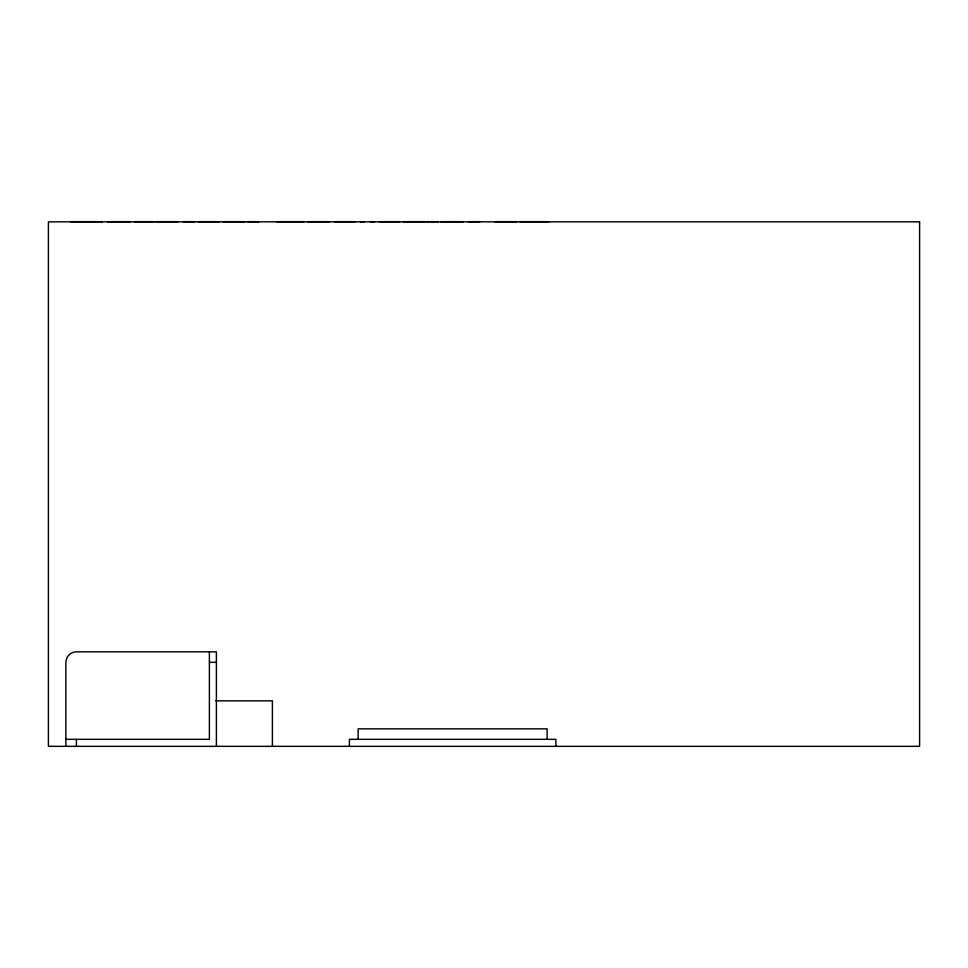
<?xml version="1.0" encoding="UTF-8"?>
<svg xmlns="http://www.w3.org/2000/svg" width="968" height="968" viewBox="0 0 968 968"><rect width="100%" height="100%" fill="white"/><g stroke="black" fill="none" stroke-linecap="round" stroke-linejoin="round"><path stroke-width="1.45" d="M70.628 221.66L102.378 221.66M107.533 221.66L130.377 221.66M134.262 221.66L154.275 221.66M156.078 221.66L178.136 221.66M183.23 221.66L194.979 221.66M198.186 221.66L219.446 221.66M222.531 221.66L245.037 221.66M247.409 221.66L258.637 221.66M276.606 221.66L304.121 221.66M307.522 221.66L329.568 221.66M334.238 221.66L355.498 221.66M360.35 221.66L364.416 221.66M370.502 221.66L374.628 221.66M379.117 221.66L399.784 221.66M402.724 221.66L425.557 221.66M427.069 221.66L438.298 221.66M440.718 221.66L463.224 221.66M468.161 221.66L479.91 221.66M494.721 221.66L517.045 221.66M519.901 221.66L548.989 221.66M209.391 662.342L216.396 662.342M215.767 700.844L272.395 700.844L272.395 746.34M65.897 739.334L209.391 739.334L209.391 651.839M555.886 746.34L555.886 739.334L349.387 739.334L349.387 746.34M547.138 739.334L547.138 728.844L358.148 728.844L358.148 739.334M216.396 746.34L216.396 651.839L76.399 651.839A10.503 10.503 0 0 0 65.897 662.342L65.897 746.34M76.399 739.334L76.399 746.34M919.6 221.841L48.4 221.841L48.4 746.34L919.6 746.34L919.6 221.841"/></g></svg>
